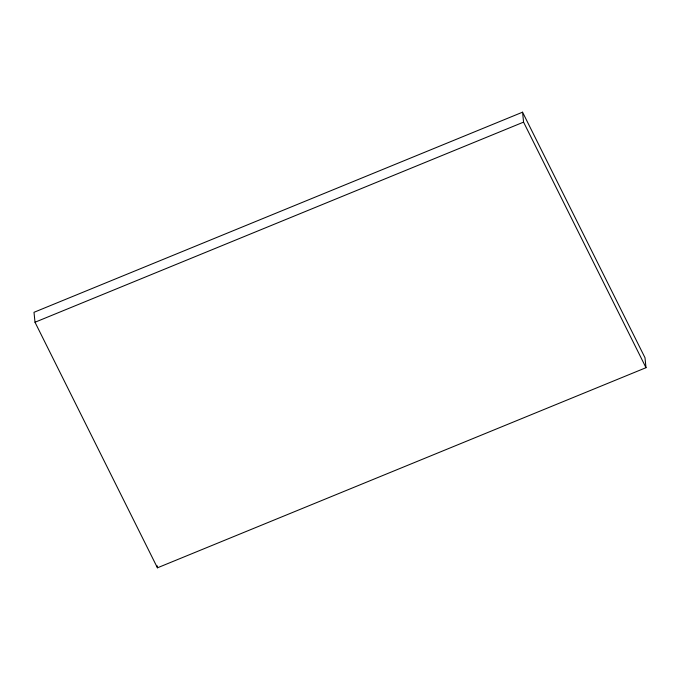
<?xml version="1.0" encoding="UTF-8"?>
<svg xmlns="http://www.w3.org/2000/svg" width="680" height="680" viewBox="0 0 680 680"><rect width="100%" height="100%" fill="white"/><g stroke="black" fill="none" stroke-linecap="round" stroke-linejoin="round"><path stroke-width="1.02" d="M522.563 112.183L34 312.307L35.003 322.243L157.437 567.817L646 367.693L644.997 357.756L522.563 112.183L523.566 122.128L646 367.693M35.003 322.243L523.566 122.128M157.233 565.828L157.437 567.817"/></g></svg>
